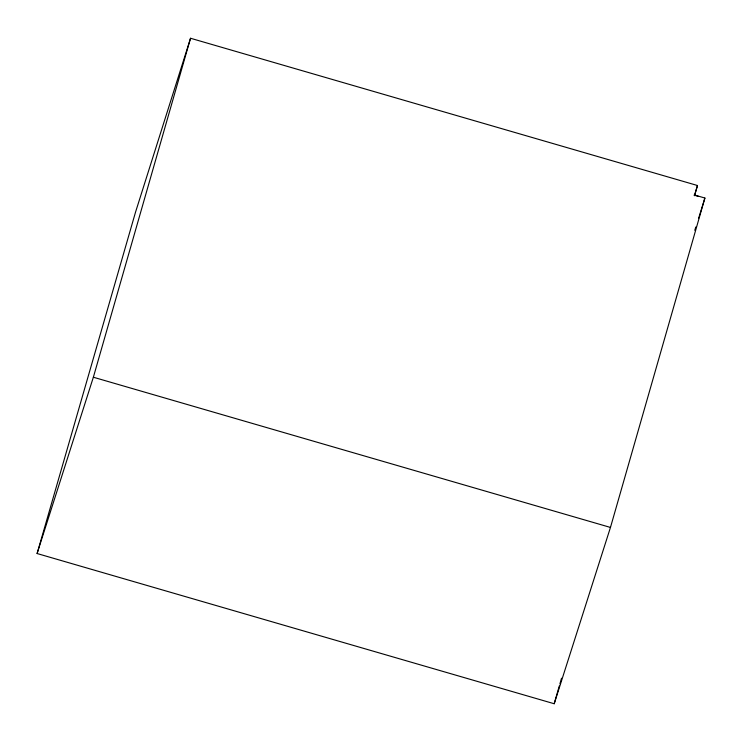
<?xml version="1.0" encoding="UTF-8"?>
<svg xmlns="http://www.w3.org/2000/svg" width="742" height="742" viewBox="0 0 742 742"><rect width="100%" height="100%" fill="white"/><g stroke="black" fill="none" stroke-linecap="round" stroke-linejoin="round"><path stroke-width="1.11" d="M37.1 553.532L135.545 212.091L190.536 38.259L697.471 185.509L694.725 195.072L704.9 198.031L610.462 527.441L554.2 703.741L37.1 553.532L93.362 377.233L190.536 38.259M694.41 195.74L697.471 185.509M554.2 703.741L559.292 685.979M559.932 683.753L561.527 678.207M704.9 198.031L698.639 218.194M694.772 230.298L695.829 226.996M694.039 195.109L698.491 196.407M93.362 377.233L610.462 527.441"/></g></svg>
